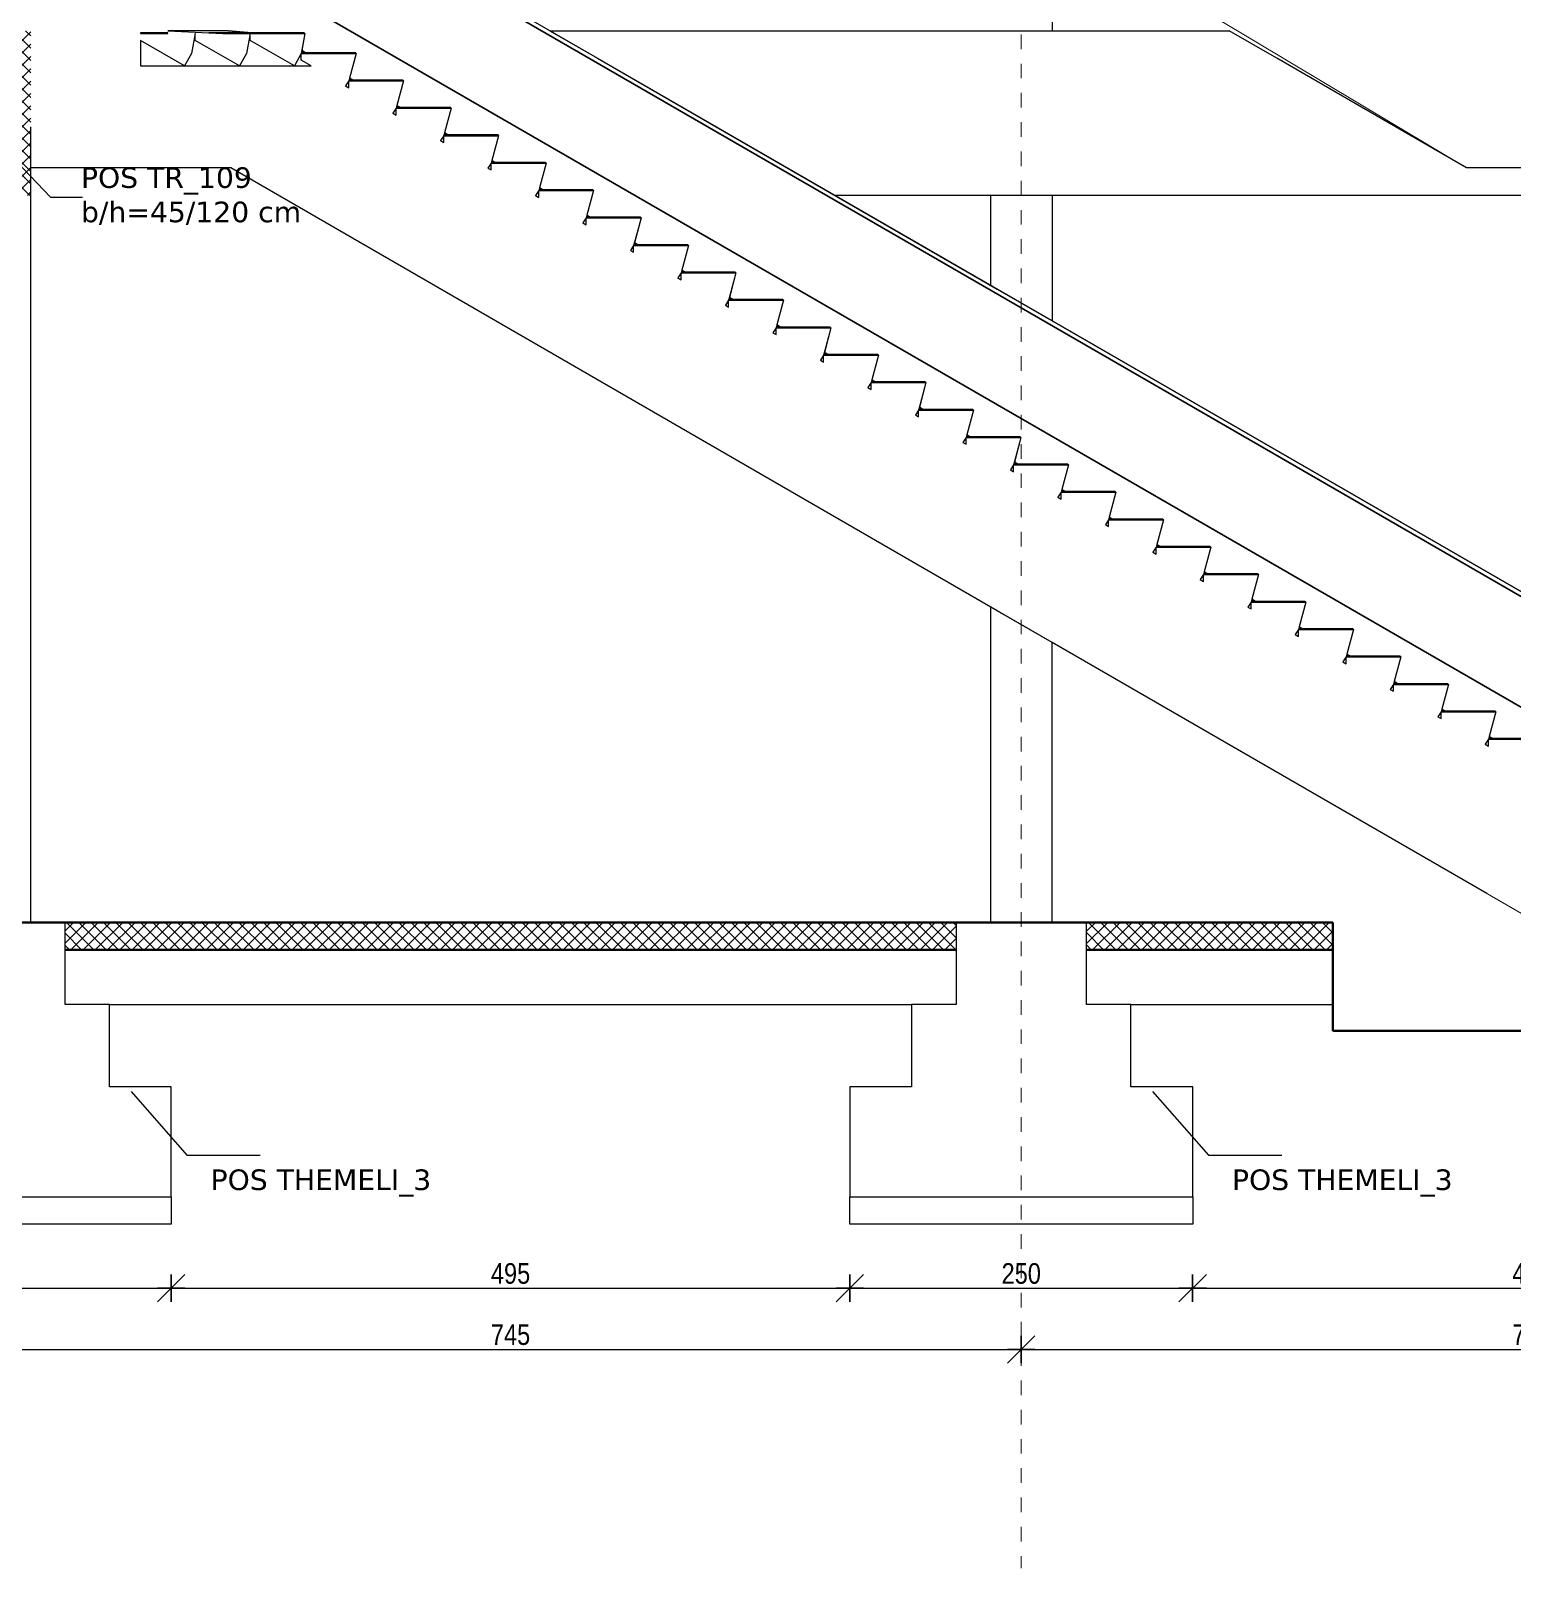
# Model space of a CAD drawing. Header units: centimetres. Extents: x 85226 to 578505, y -13061 to 170378.
# Drawn here: x 450343 to 451424, y 128143 to 129264 of the extents above; entities that cross this region are included whole.
import ezdxf

# ---------------------------------------------------------------- set-up
doc = ezdxf.new("R2010")
doc.units = ezdxf.units.CM
doc.linetypes.add('Dashed', pattern=[10.666667, 5.333333, -5.333333])
for name, color, linetype, lineweight in [('Akset_Pen_No__13', 13, 'Continuous', 18), ('muri', 7, 'Continuous', 40), ('New_Dimensionet_Pen_No__15', 15, 'Continuous', 18)]:
    doc.layers.add(name, color=color, linetype=linetype, lineweight=lineweight)
doc.layers.add('New_Dimensionet_Pen_No__24', color=7, linetype='Continuous', lineweight=18, true_color=0x7f1f00)
doc.styles.add('Dimensionet CM', font='swissc.ttf', dxfattribs={"height": 15})
doc.styles.add('Mini shkronjat', font='simplex.shx', dxfattribs={"height": 6})
doc.dimstyles.new('Dimensionet CM', dxfattribs={"dimtxt": 10, "dimasz": 6, "dimexe": 6, "dimexo": 6, "dimgap": 10, "dimtad": 0, "dimtih": 1, "dimtoh": 1, "dimtxsty": 'Dimensionet CM', "dimblk": 'ARCHTICK', "dimcen": 1, "dimdle": 6, "dimadec": 0, "dimazin": 0, "dimtfac": 1, "dimtmove": 0, "dimatfit": 3, "dimldrblk": 'ARCHTICK', "dimfxl": 1, "dimarcsym": 0})
pattern_1 = [(135, (305789.556, 198486.813), (-4.49012806, -4.49012806), []), (225, (305789.556, 198486.813), (4.49012806, -4.49012806), [])]

# ---------------------------------------------------------------- blocks, each defined once
blk = doc.blocks.new('D')
for p, q in [((5, 5), (-5, -5)), ((-5, 0), (5, 0)), ((0, 5), (0, -5))]:
    blk.add_line(p, q)
blk = doc.blocks.new('*D4887')
at = {"lineweight": -2, "transparency": 16777216}
blk.add_line((450322.5, 128302.6), (451063.5, 128302.6), dxfattribs=at)
at = {"layer": 'DEFPOINTS', "color": 0, "transparency": 16777216}
for p in [(451065.5, 128302.6), (450320.5, 128143.1), (451065.5, 128143.1)]:
    blk.add_point(p, dxfattribs=at)
at = {"lineweight": -2, "transparency": 16777216, "xscale": 2, "yscale": 2, "zscale": 2, "rotation": 180}
blk.add_blockref('D', (450320.5, 128302.6), dxfattribs=at)
at = {"lineweight": -2, "transparency": 16777216, "xscale": 2, "yscale": 2, "zscale": 2}
blk.add_blockref('D', (451065.5, 128302.6), dxfattribs=at)
at = {"transparency": 16777216, "insert": (450693, 128313.3), "char_height": 15, "attachment_point": 5, "style": 'Dimensionet CM'}
blk.add_mtext('745', dxfattribs=at)
blk = doc.blocks.new('*D4888')
at = {"lineweight": -2, "transparency": 16777216}
blk.add_line((451067.5, 128302.6), (451808.5, 128302.6), dxfattribs=at)
at = {"layer": 'DEFPOINTS', "color": 0, "transparency": 16777216}
for p in [(451810.5, 128302.6), (451065.5, 128143.1), (451810.5, 128143.1)]:
    blk.add_point(p, dxfattribs=at)
at = {"lineweight": -2, "transparency": 16777216, "xscale": 2, "yscale": 2, "zscale": 2, "rotation": 180}
blk.add_blockref('D', (451065.5, 128302.6), dxfattribs=at)
at = {"lineweight": -2, "transparency": 16777216, "xscale": 2, "yscale": 2, "zscale": 2}
blk.add_blockref('D', (451810.5, 128302.6), dxfattribs=at)
at = {"transparency": 16777216, "insert": (451438, 128313.3), "char_height": 15, "attachment_point": 5, "style": 'Dimensionet CM'}
blk.add_mtext('745', dxfattribs=at)
blk = doc.blocks.new('*D4796')
at = {"lineweight": -2, "transparency": 16777216}
blk.add_line((450197.5, 128347.2), (450443.5, 128347.2), dxfattribs=at)
at = {"layer": 'DEFPOINTS', "color": 0, "transparency": 16777216}
for p in [(450195.5, 128414), (450445.5, 128414), (450445.5, 128347.2)]:
    blk.add_point(p, dxfattribs=at)
at = {"lineweight": -2, "transparency": 16777216, "xscale": 2, "yscale": 2, "zscale": 2, "rotation": 180}
blk.add_blockref('D', (450195.5, 128347.2), dxfattribs=at)
at = {"lineweight": -2, "transparency": 16777216, "xscale": 2, "yscale": 2, "zscale": 2}
blk.add_blockref('D', (450445.5, 128347.2), dxfattribs=at)
at = {"transparency": 16777216, "insert": (450320.5, 128357.9), "char_height": 15, "attachment_point": 5, "style": 'Dimensionet CM'}
blk.add_mtext('250', dxfattribs=at)
blk = doc.blocks.new('*D4797')
at = {"lineweight": -2, "transparency": 16777216}
blk.add_line((450447.5, 128347.2), (450938.5, 128347.2), dxfattribs=at)
at = {"layer": 'DEFPOINTS', "color": 0, "transparency": 16777216}
for p in [(450445.5, 128414), (450940.5, 128414), (450940.5, 128347.2)]:
    blk.add_point(p, dxfattribs=at)
at = {"lineweight": -2, "transparency": 16777216, "xscale": 2, "yscale": 2, "zscale": 2, "rotation": 180}
blk.add_blockref('D', (450445.5, 128347.2), dxfattribs=at)
at = {"lineweight": -2, "transparency": 16777216, "xscale": 2, "yscale": 2, "zscale": 2}
blk.add_blockref('D', (450940.5, 128347.2), dxfattribs=at)
at = {"transparency": 16777216, "insert": (450693, 128357.9), "char_height": 15, "attachment_point": 5, "style": 'Dimensionet CM'}
blk.add_mtext('495', dxfattribs=at)
blk = doc.blocks.new('*D4798')
at = {"lineweight": -2, "transparency": 16777216}
blk.add_line((450942.5, 128347.2), (451188.5, 128347.2), dxfattribs=at)
at = {"layer": 'DEFPOINTS', "color": 0, "transparency": 16777216}
for p in [(450940.5, 128414), (451190.5, 128414), (451190.5, 128347.2)]:
    blk.add_point(p, dxfattribs=at)
at = {"lineweight": -2, "transparency": 16777216, "xscale": 2, "yscale": 2, "zscale": 2, "rotation": 180}
blk.add_blockref('D', (450940.5, 128347.2), dxfattribs=at)
at = {"lineweight": -2, "transparency": 16777216, "xscale": 2, "yscale": 2, "zscale": 2}
blk.add_blockref('D', (451190.5, 128347.2), dxfattribs=at)
at = {"transparency": 16777216, "insert": (451065.5, 128357.9), "char_height": 15, "attachment_point": 5, "style": 'Dimensionet CM'}
blk.add_mtext('250', dxfattribs=at)
blk = doc.blocks.new('*D4799')
at = {"lineweight": -2, "transparency": 16777216}
blk.add_line((451192.5, 128347.2), (451683.5, 128347.2), dxfattribs=at)
at = {"layer": 'DEFPOINTS', "color": 0, "transparency": 16777216}
for p in [(451190.5, 128414), (451685.5, 128418), (451685.5, 128347.2)]:
    blk.add_point(p, dxfattribs=at)
at = {"lineweight": -2, "transparency": 16777216, "xscale": 2, "yscale": 2, "zscale": 2, "rotation": 180}
blk.add_blockref('D', (451190.5, 128347.2), dxfattribs=at)
at = {"lineweight": -2, "transparency": 16777216, "xscale": 2, "yscale": 2, "zscale": 2}
blk.add_blockref('D', (451685.5, 128347.2), dxfattribs=at)
at = {"transparency": 16777216, "insert": (451438, 128357.9), "char_height": 15, "attachment_point": 5, "style": 'Dimensionet CM'}
blk.add_mtext('495', dxfattribs=at)

msp = doc.modelspace()

# ---------------------------------------------------------------- hatches: boundary and pattern name
h = msp.add_hatch()
h.set_pattern_fill('ANSI37', color=256, scale=2, angle=90, style=0)
h.set_pattern_definition([(135, (307016.6394, 201031.8755), (-4.49012806, -4.49012806), []), (225, (307016.6394, 201031.8755), (4.49012806, -4.49012806), [])])
h.paths.add_polyline_path([(450343.031, 129263.973), (449553.031, 129263.973), (449553.031, 129143.973), (449598.031, 129143.973), (449598.031, 129243.973), (450298.031, 129243.973), (450298.031, 129143.973), (450343.031, 129143.973)])
h = msp.add_hatch()
h.set_pattern_fill('ANSI37', color=256, scale=2, angle=90, style=0)
h.set_pattern_definition(pattern_1)
h.paths.add_polyline_path([(451018.031, 128613.973), (450368.031, 128613.973), (450368.031, 128593.973), (451018.031, 128593.973)])
h = msp.add_hatch()
h.set_pattern_fill('ANSI37', color=256, scale=2, angle=90, style=0)
h.set_pattern_definition(pattern_1)
h.paths.add_polyline_path([(451292.695, 128613.973), (451113.031, 128613.973), (451113.031, 128593.973), (451292.695, 128593.973)])

# ---------------------------------------------------------------- linework, layer by layer
for p, q in [((451597.983, 128758.069), (450592.061, 129338.838)), ((451596.483, 128755.471), (450590.561, 129336.24)), ((450590.561, 129336.24), (451596.483, 128755.471)), ((451088.031, 129338.527), (451088.031, 129263.973)), ((451561.483, 128694.849), (450555.561, 129275.619)), ((450555.561, 129275.619), (451561.483, 128694.849)), ((450423.531, 129262.473), (450423.031, 129261.973)), ((450423.031, 129261.973), (450423.531, 129262.473)), ((450423.531, 129262.473), (450423.031, 129262.473)), ((450423.031, 129262.473), (450423.031, 129261.973)), ((450423.031, 129261.973), (450443.031, 129261.973)), ((450443.031, 129262.473), (450423.531, 129262.473)), ((450443.031, 129263.973), (450473.031, 129262.473)), ((450487.061, 129263.973), (450443.031, 129263.973)), ((450443.031, 129261.973), (450443.031, 129262.473)), ((450463.031, 129261.973), (450460.311, 129247.473)), ((450463.031, 129256.973), (450463.031, 129261.973)), ((450473.031, 129262.473), (450483.031, 129261.973)), ((450502.531, 129262.473), (450473.031, 129262.473)), ((450473.031, 129262.473), (450502.531, 129262.473)), ((450483.031, 129261.973), (450503.031, 129261.973)), ((450504.206, 129262.473), (450487.061, 129263.973)), ((450487.061, 129263.973), (450504.206, 129262.473)), ((450503.031, 129261.973), (450500.311, 129247.473)), ((450503.031, 129261.973), (450502.531, 129262.473)), ((450502.531, 129262.473), (450503.031, 129261.973)), ((450503.531, 129262.473), (450503.031, 129261.973)), ((450503.031, 129261.973), (450503.531, 129262.473)), ((450503.031, 129261.973), (450543.031, 129261.973)), ((450503.031, 129256.973), (450503.031, 129261.973)), ((450542.531, 129262.473), (450503.531, 129262.473)), ((450503.531, 129262.473), (450504.206, 129262.473)), ((450504.206, 129262.473), (450542.531, 129262.473)), ((450543.031, 129261.973), (450540.702, 129249.557)), ((450543.031, 129261.973), (450542.531, 129262.473)), ((450542.531, 129262.473), (450543.031, 129261.973)), ((450721.732, 129263.973), (450756.373, 129243.973)), ((450721.732, 129263.973), (451217.161, 129263.973)), ((451251.802, 129243.973), (451217.161, 129263.973)), ((450423.031, 129256.973), (450423.031, 129238.341)), ((450455.304, 129238.341), (450423.031, 129256.973)), ((450495.304, 129238.341), (450463.031, 129256.973)), ((450535.304, 129238.341), (450503.031, 129256.973)), ((450540.701, 129249.557), (450540.311, 129247.473)), ((450543.445, 129247.973), (450540.701, 129249.557)), ((450540.702, 129249.557), (450543.445, 129247.973)), ((450423.031, 129238.341), (450455.304, 129238.341)), ((450460.311, 129247.473), (450455.304, 129238.341)), ((450455.304, 129238.341), (450495.304, 129238.341)), ((450500.311, 129247.473), (450495.304, 129238.341)), ((450495.304, 129238.341), (450535.304, 129238.341)), ((450540.311, 129247.473), (450535.304, 129238.341)), ((450535.304, 129238.341), (450547.468, 129238.341)), ((450540.811, 129247.973), (450540.311, 129247.473)), ((450540.311, 129247.473), (450540.811, 129247.973)), ((450540.311, 129247.473), (450580.311, 129247.473)), ((450540.311, 129242.473), (450540.311, 129247.473)), ((450547.468, 129238.341), (450540.311, 129242.473)), ((450579.811, 129247.973), (450540.811, 129247.973)), ((450540.811, 129247.973), (450543.445, 129247.973)), ((450543.445, 129247.973), (450579.811, 129247.973)), ((450580.311, 129247.473), (450575.487, 129229.473)), ((450580.311, 129247.473), (450579.811, 129247.973)), ((450579.811, 129247.973), (450580.311, 129247.473)), ((450756.373, 129243.973), (450842.975, 129193.973)), ((451338.405, 129193.973), (451251.802, 129243.973)), ((450574.952, 129227.473), (450572.583, 129223.841)), ((450575.487, 129229.473), (450574.952, 129227.473)), ((450575.452, 129227.973), (450574.952, 129227.473)), ((450574.952, 129227.473), (450575.452, 129227.973)), ((450574.952, 129227.473), (450614.952, 129227.473)), ((450574.952, 129222.473), (450574.952, 129227.473)), ((450614.452, 129227.973), (450575.452, 129227.973)), ((450575.452, 129227.973), (450578.086, 129227.973)), ((450578.086, 129227.973), (450575.487, 129229.473)), ((450575.487, 129229.473), (450578.086, 129227.973)), ((450578.086, 129227.973), (450614.452, 129227.973)), ((450614.952, 129227.473), (450610.128, 129209.473)), ((450614.952, 129227.473), (450614.452, 129227.973)), ((450614.452, 129227.973), (450614.952, 129227.473)), ((450572.583, 129223.841), (450574.952, 129222.473)), ((450609.593, 129207.473), (450607.224, 129203.841)), ((450610.128, 129209.473), (450609.593, 129207.473)), ((450610.093, 129207.973), (450609.593, 129207.473)), ((450609.593, 129207.473), (450610.093, 129207.973)), ((450609.593, 129207.473), (450649.593, 129207.473)), ((450609.593, 129202.473), (450609.593, 129207.473)), ((450649.093, 129207.973), (450610.093, 129207.973)), ((450610.093, 129207.973), (450612.727, 129207.973)), ((450612.727, 129207.973), (450610.128, 129209.473)), ((450610.128, 129209.473), (450612.727, 129207.973)), ((450612.727, 129207.973), (450649.093, 129207.973)), ((450649.593, 129207.473), (450644.769, 129189.473)), ((450649.593, 129207.473), (450649.093, 129207.973)), ((450649.093, 129207.973), (450649.593, 129207.473)), ((450343.031, 128613.973), (450343.031, 129193.973)), ((450607.224, 129203.841), (450609.593, 129202.473)), ((450842.975, 129193.973), (451048.031, 129075.584)), ((451390.367, 129163.973), (451338.405, 129193.973)), ((450644.234, 129187.473), (450641.865, 129183.841)), ((450641.865, 129183.841), (450644.234, 129182.473)), ((450644.769, 129189.473), (450644.234, 129187.473)), ((450644.734, 129187.973), (450644.234, 129187.473)), ((450644.234, 129187.473), (450644.734, 129187.973)), ((450644.234, 129187.473), (450684.234, 129187.473)), ((450644.234, 129182.473), (450644.234, 129187.473)), ((450683.734, 129187.973), (450644.734, 129187.973)), ((450644.734, 129187.973), (450647.368, 129187.973)), ((450647.368, 129187.973), (450644.769, 129189.473)), ((450644.769, 129189.473), (450647.368, 129187.973)), ((450647.368, 129187.973), (450683.734, 129187.973)), ((450684.234, 129187.473), (450679.41, 129169.473)), ((450684.234, 129187.473), (450683.734, 129187.973)), ((450683.734, 129187.973), (450684.234, 129187.473)), ((450328.186, 129173.378), (450357.403, 129142.604)), ((450488.937, 129163.973), (450343.031, 129163.973)), ((451048.031, 128841.18), (450488.937, 129163.973)), ((450678.875, 129167.473), (450676.506, 129163.841)), ((450676.506, 129163.841), (450678.875, 129162.473)), ((450679.41, 129169.473), (450678.875, 129167.473)), ((450679.375, 129167.973), (450678.875, 129167.473)), ((450678.875, 129167.473), (450679.375, 129167.973)), ((450678.875, 129167.473), (450718.875, 129167.473)), ((450678.875, 129162.473), (450678.875, 129167.473)), ((450718.375, 129167.973), (450679.375, 129167.973)), ((450679.375, 129167.973), (450682.009, 129167.973)), ((450682.009, 129167.973), (450679.41, 129169.473)), ((450679.41, 129169.473), (450682.009, 129167.973)), ((450682.009, 129167.973), (450718.375, 129167.973)), ((450718.875, 129167.473), (450714.052, 129149.473)), ((450718.875, 129167.473), (450718.375, 129167.973)), ((450718.375, 129167.973), (450718.875, 129167.473)), ((451678.035, 129163.973), (451390.367, 129163.973)), ((450714.052, 129149.473), (450713.516, 129147.473)), ((450716.65, 129147.973), (450714.052, 129149.473)), ((450714.052, 129149.473), (450716.65, 129147.973)), ((450357.403, 129142.604), (450380.698, 129142.604)), ((450713.516, 129147.473), (450711.147, 129143.841)), ((450711.147, 129143.841), (450713.516, 129142.473)), ((450714.016, 129147.973), (450713.516, 129147.473)), ((450713.516, 129147.473), (450714.016, 129147.973)), ((450713.516, 129147.473), (450753.516, 129147.473)), ((450713.516, 129142.473), (450713.516, 129147.473)), ((450753.016, 129147.973), (450714.016, 129147.973)), ((450714.016, 129147.973), (450716.65, 129147.973)), ((450716.65, 129147.973), (450753.016, 129147.973)), ((450753.516, 129147.473), (450748.693, 129129.473)), ((450753.516, 129147.473), (450753.016, 129147.973)), ((450753.016, 129147.973), (450753.516, 129147.473)), ((451788.031, 129143.973), (450929.578, 129143.973)), ((451043.031, 129143.973), (451043.031, 129078.471)), ((451088.031, 129143.973), (451088.031, 129052.49)), ((450748.157, 129127.473), (450745.788, 129123.841)), ((450748.693, 129129.473), (450748.157, 129127.473)), ((450748.657, 129127.973), (450748.157, 129127.473)), ((450748.157, 129127.473), (450748.657, 129127.973)), ((450748.157, 129127.473), (450788.157, 129127.473)), ((450748.157, 129122.473), (450748.157, 129127.473)), ((450787.657, 129127.973), (450748.657, 129127.973)), ((450748.657, 129127.973), (450751.291, 129127.973)), ((450751.291, 129127.973), (450748.693, 129129.473)), ((450748.693, 129129.473), (450751.291, 129127.973)), ((450751.291, 129127.973), (450787.657, 129127.973)), ((450788.157, 129127.473), (450783.334, 129109.473)), ((450788.157, 129127.473), (450787.657, 129127.973)), ((450787.657, 129127.973), (450788.157, 129127.473)), ((450745.788, 129123.841), (450748.157, 129122.473)), ((450782.798, 129107.473), (450780.429, 129103.841)), ((450780.429, 129103.841), (450782.798, 129102.473)), ((450783.334, 129109.473), (450782.798, 129107.473)), ((450783.298, 129107.973), (450782.798, 129107.473)), ((450782.798, 129107.473), (450783.298, 129107.973)), ((450782.798, 129107.473), (450822.798, 129107.473)), ((450782.798, 129102.473), (450782.798, 129107.473)), ((450822.298, 129107.973), (450783.298, 129107.973)), ((450783.298, 129107.973), (450785.932, 129107.973)), ((450785.932, 129107.973), (450783.334, 129109.473)), ((450783.334, 129109.473), (450785.932, 129107.973)), ((450785.932, 129107.973), (450822.298, 129107.973)), ((450822.798, 129107.473), (450817.975, 129089.473)), ((450822.798, 129107.473), (450822.298, 129107.973)), ((450822.298, 129107.973), (450822.798, 129107.473)), ((450817.439, 129087.473), (450815.07, 129083.841)), ((450815.07, 129083.841), (450817.439, 129082.473)), ((450817.975, 129089.473), (450817.439, 129087.473)), ((450817.939, 129087.973), (450817.439, 129087.473)), ((450817.439, 129087.473), (450817.939, 129087.973)), ((450817.439, 129087.473), (450857.439, 129087.473)), ((450817.439, 129082.473), (450817.439, 129087.473)), ((450856.939, 129087.973), (450817.939, 129087.973)), ((450817.939, 129087.973), (450820.573, 129087.973)), ((450820.573, 129087.973), (450817.975, 129089.473)), ((450817.975, 129089.473), (450820.573, 129087.973)), ((450820.573, 129087.973), (450856.939, 129087.973)), ((450857.439, 129087.473), (450852.616, 129069.473)), ((450857.439, 129087.473), (450856.939, 129087.973)), ((450856.939, 129087.973), (450857.439, 129087.473)), ((451048.031, 129075.584), (451088.031, 129052.49)), ((450852.08, 129067.473), (450849.711, 129063.841)), ((450849.711, 129063.841), (450852.08, 129062.473)), ((450852.616, 129069.473), (450852.08, 129067.473)), ((450852.58, 129067.973), (450852.08, 129067.473)), ((450852.08, 129067.473), (450852.58, 129067.973)), ((450852.08, 129067.473), (450892.08, 129067.473)), ((450852.08, 129062.473), (450852.08, 129067.473)), ((450891.58, 129067.973), (450852.58, 129067.973)), ((450852.58, 129067.973), (450855.214, 129067.973)), ((450855.214, 129067.973), (450852.616, 129069.473)), ((450852.616, 129069.473), (450855.214, 129067.973)), ((450855.214, 129067.973), (450891.58, 129067.973)), ((450892.08, 129067.473), (450887.257, 129049.473)), ((450892.08, 129067.473), (450891.58, 129067.973)), ((450891.58, 129067.973), (450892.08, 129067.473)), ((450886.721, 129047.473), (450884.352, 129043.841)), ((450887.257, 129049.473), (450886.721, 129047.473)), ((450887.221, 129047.973), (450886.721, 129047.473)), ((450886.721, 129047.473), (450887.221, 129047.973)), ((450886.721, 129047.473), (450926.721, 129047.473)), ((450886.721, 129042.473), (450886.721, 129047.473)), ((450926.221, 129047.973), (450887.221, 129047.973)), ((450887.221, 129047.973), (450889.855, 129047.973)), ((450889.855, 129047.973), (450887.257, 129049.473)), ((450887.257, 129049.473), (450889.855, 129047.973)), ((450889.855, 129047.973), (450926.221, 129047.973)), ((450926.721, 129047.473), (450921.898, 129029.473)), ((450926.721, 129047.473), (450926.221, 129047.973)), ((450926.221, 129047.973), (450926.721, 129047.473)), ((451088.031, 129052.49), (451597.983, 128758.069)), ((450884.352, 129043.841), (450886.721, 129042.473)), ((450921.362, 129027.473), (450918.993, 129023.841)), ((450921.898, 129029.473), (450921.362, 129027.473)), ((450921.862, 129027.973), (450921.362, 129027.473)), ((450921.362, 129027.473), (450921.862, 129027.973)), ((450921.362, 129027.473), (450961.362, 129027.473)), ((450921.362, 129022.473), (450921.362, 129027.473)), ((450960.862, 129027.973), (450921.862, 129027.973)), ((450921.862, 129027.973), (450924.496, 129027.973)), ((450924.496, 129027.973), (450921.898, 129029.473)), ((450921.898, 129029.473), (450924.496, 129027.973)), ((450924.496, 129027.973), (450960.862, 129027.973)), ((450961.362, 129027.473), (450956.539, 129009.473)), ((450961.362, 129027.473), (450960.862, 129027.973)), ((450960.862, 129027.973), (450961.362, 129027.473)), ((450918.993, 129023.841), (450921.362, 129022.473)), ((450956.003, 129007.473), (450953.634, 129003.841)), ((450953.634, 129003.841), (450956.003, 129002.473)), ((450956.539, 129009.473), (450956.003, 129007.473)), ((450956.503, 129007.973), (450956.003, 129007.473)), ((450956.003, 129007.473), (450956.503, 129007.973)), ((450956.003, 129007.473), (450996.003, 129007.473)), ((450956.003, 129002.473), (450956.003, 129007.473)), ((450995.503, 129007.973), (450956.503, 129007.973)), ((450956.503, 129007.973), (450959.137, 129007.973)), ((450959.137, 129007.973), (450956.539, 129009.473)), ((450956.539, 129009.473), (450959.137, 129007.973)), ((450959.137, 129007.973), (450995.503, 129007.973)), ((450996.003, 129007.473), (450991.18, 128989.473)), ((450996.003, 129007.473), (450995.503, 129007.973)), ((450995.503, 129007.973), (450996.003, 129007.473)), ((450990.644, 128987.473), (450988.275, 128983.841)), ((450988.275, 128983.841), (450990.644, 128982.473)), ((450991.18, 128989.473), (450990.644, 128987.473)), ((450991.144, 128987.973), (450990.644, 128987.473)), ((450990.644, 128987.473), (450991.144, 128987.973)), ((450990.644, 128987.473), (451030.644, 128987.473)), ((450990.644, 128982.473), (450990.644, 128987.473)), ((451030.144, 128987.973), (450991.144, 128987.973)), ((450991.144, 128987.973), (450993.778, 128987.973)), ((450993.778, 128987.973), (450991.18, 128989.473)), ((450991.18, 128989.473), (450993.778, 128987.973)), ((450993.778, 128987.973), (451030.144, 128987.973)), ((451030.644, 128987.473), (451025.821, 128969.473)), ((451030.644, 128987.473), (451030.144, 128987.973)), ((451030.144, 128987.973), (451030.644, 128987.473)), ((451025.821, 128969.473), (451025.285, 128967.473)), ((451028.419, 128967.973), (451025.821, 128969.473)), ((451025.821, 128969.473), (451028.419, 128967.973)), ((451025.285, 128967.473), (451022.916, 128963.841)), ((451022.916, 128963.841), (451025.285, 128962.473)), ((451025.785, 128967.973), (451025.285, 128967.473)), ((451025.285, 128967.473), (451025.785, 128967.973)), ((451025.285, 128967.473), (451065.285, 128967.473)), ((451025.285, 128962.473), (451025.285, 128967.473)), ((451064.785, 128967.973), (451025.785, 128967.973)), ((451025.785, 128967.973), (451028.419, 128967.973)), ((451028.419, 128967.973), (451064.785, 128967.973)), ((451065.285, 128967.473), (451060.462, 128949.473)), ((451065.285, 128967.473), (451064.785, 128967.973)), ((451064.785, 128967.973), (451065.285, 128967.473)), ((451059.926, 128947.473), (451057.557, 128943.841)), ((451060.462, 128949.473), (451059.926, 128947.473)), ((451060.426, 128947.973), (451059.926, 128947.473)), ((451059.926, 128947.473), (451060.426, 128947.973)), ((451059.926, 128947.473), (451099.926, 128947.473)), ((451059.926, 128942.473), (451059.926, 128947.473)), ((451099.426, 128947.973), (451060.426, 128947.973)), ((451060.426, 128947.973), (451063.06, 128947.973)), ((451063.06, 128947.973), (451060.462, 128949.473)), ((451060.462, 128949.473), (451063.06, 128947.973)), ((451063.06, 128947.973), (451099.426, 128947.973)), ((451099.926, 128947.473), (451095.103, 128929.473)), ((451099.926, 128947.473), (451099.426, 128947.973)), ((451099.426, 128947.973), (451099.926, 128947.473)), ((451057.557, 128943.841), (451059.926, 128942.473)), ((451094.567, 128927.473), (451092.198, 128923.841)), ((451095.103, 128929.473), (451094.567, 128927.473)), ((451095.067, 128927.973), (451094.567, 128927.473)), ((451094.567, 128927.473), (451095.067, 128927.973)), ((451094.567, 128927.473), (451134.567, 128927.473)), ((451094.567, 128922.473), (451094.567, 128927.473)), ((451134.067, 128927.973), (451095.067, 128927.973)), ((451095.067, 128927.973), (451097.701, 128927.973)), ((451097.701, 128927.973), (451095.103, 128929.473)), ((451095.103, 128929.473), (451097.701, 128927.973)), ((451097.701, 128927.973), (451134.067, 128927.973)), ((451134.567, 128927.473), (451129.744, 128909.473)), ((451134.567, 128927.473), (451134.067, 128927.973)), ((451134.067, 128927.973), (451134.567, 128927.473)), ((451092.198, 128923.841), (451094.567, 128922.473)), ((451129.208, 128907.473), (451126.839, 128903.841)), ((451126.839, 128903.841), (451129.208, 128902.473)), ((451129.744, 128909.473), (451129.208, 128907.473)), ((451129.708, 128907.973), (451129.208, 128907.473)), ((451129.208, 128907.473), (451129.708, 128907.973)), ((451129.208, 128907.473), (451169.208, 128907.473)), ((451129.208, 128902.473), (451129.208, 128907.473)), ((451168.708, 128907.973), (451129.708, 128907.973)), ((451129.708, 128907.973), (451132.342, 128907.973)), ((451132.342, 128907.973), (451129.744, 128909.473)), ((451129.744, 128909.473), (451132.342, 128907.973)), ((451132.342, 128907.973), (451168.708, 128907.973)), ((451169.208, 128907.473), (451164.385, 128889.473)), ((451169.208, 128907.473), (451168.708, 128907.973)), ((451168.708, 128907.973), (451169.208, 128907.473)), ((451163.849, 128887.473), (451161.48, 128883.841)), ((451161.48, 128883.841), (451163.849, 128882.473)), ((451164.385, 128889.473), (451163.849, 128887.473)), ((451164.349, 128887.973), (451163.849, 128887.473)), ((451163.849, 128887.473), (451164.349, 128887.973)), ((451163.849, 128887.473), (451203.849, 128887.473)), ((451163.849, 128882.473), (451163.849, 128887.473)), ((451203.349, 128887.973), (451164.349, 128887.973)), ((451164.349, 128887.973), (451166.983, 128887.973)), ((451166.983, 128887.973), (451164.385, 128889.473)), ((451164.385, 128889.473), (451166.983, 128887.973)), ((451166.983, 128887.973), (451203.349, 128887.973)), ((451203.849, 128887.473), (451199.026, 128869.473)), ((451203.849, 128887.473), (451203.349, 128887.973)), ((451203.349, 128887.973), (451203.849, 128887.473)), ((451199.026, 128869.473), (451198.49, 128867.473)), ((451201.624, 128867.973), (451199.026, 128869.473)), ((451199.026, 128869.473), (451201.624, 128867.973)), ((451198.49, 128867.473), (451196.121, 128863.841)), ((451196.121, 128863.841), (451198.49, 128862.473)), ((451198.99, 128867.973), (451198.49, 128867.473)), ((451198.49, 128867.473), (451198.99, 128867.973)), ((451198.49, 128867.473), (451238.49, 128867.473)), ((451198.49, 128862.473), (451198.49, 128867.473)), ((451237.99, 128867.973), (451198.99, 128867.973)), ((451198.99, 128867.973), (451201.624, 128867.973)), ((451201.624, 128867.973), (451237.99, 128867.973)), ((451238.49, 128867.473), (451233.667, 128849.473)), ((451238.49, 128867.473), (451237.99, 128867.973)), ((451237.99, 128867.973), (451238.49, 128867.473)), ((451233.131, 128847.473), (451230.762, 128843.841)), ((451233.667, 128849.473), (451233.131, 128847.473)), ((451233.631, 128847.973), (451233.131, 128847.473)), ((451233.131, 128847.473), (451233.631, 128847.973)), ((451233.131, 128847.473), (451273.131, 128847.473)), ((451233.131, 128842.473), (451233.131, 128847.473)), ((451272.631, 128847.973), (451233.631, 128847.973)), ((451233.631, 128847.973), (451236.265, 128847.973)), ((451236.265, 128847.973), (451233.667, 128849.473)), ((451233.667, 128849.473), (451236.265, 128847.973)), ((451236.265, 128847.973), (451272.631, 128847.973)), ((451273.131, 128847.473), (451268.308, 128829.473)), ((451273.131, 128847.473), (451272.631, 128847.973)), ((451272.631, 128847.973), (451273.131, 128847.473)), ((451043.031, 128844.067), (451043.031, 128613.973)), ((451088.031, 128818.086), (451048.031, 128841.18)), ((451230.762, 128843.841), (451233.131, 128842.473)), ((451267.772, 128827.473), (451265.403, 128823.841)), ((451265.403, 128823.841), (451267.772, 128822.473)), ((451268.308, 128829.473), (451267.772, 128827.473)), ((451268.272, 128827.973), (451267.772, 128827.473)), ((451267.772, 128827.473), (451268.272, 128827.973)), ((451267.772, 128827.473), (451307.772, 128827.473)), ((451267.772, 128822.473), (451267.772, 128827.473)), ((451307.272, 128827.973), (451268.272, 128827.973)), ((451268.272, 128827.973), (451270.906, 128827.973)), ((451270.906, 128827.973), (451268.308, 128829.473)), ((451268.308, 128829.473), (451270.906, 128827.973)), ((451270.906, 128827.973), (451307.272, 128827.973)), ((451307.772, 128827.473), (451302.949, 128809.473)), ((451307.772, 128827.473), (451307.272, 128827.973)), ((451307.272, 128827.973), (451307.772, 128827.473)), ((451405.192, 128634.973), (451088.031, 128818.086)), ((451088.031, 128613.973), (451088.031, 128818.086)), ((451302.413, 128807.473), (451300.044, 128803.841)), ((451300.044, 128803.841), (451302.413, 128802.473)), ((451302.949, 128809.473), (451302.413, 128807.473)), ((451302.913, 128807.973), (451302.413, 128807.473)), ((451302.413, 128807.473), (451302.913, 128807.973)), ((451302.413, 128807.473), (451342.413, 128807.473)), ((451302.413, 128802.473), (451302.413, 128807.473)), ((451341.913, 128807.973), (451302.913, 128807.973)), ((451302.913, 128807.973), (451305.547, 128807.973)), ((451305.547, 128807.973), (451302.949, 128809.473)), ((451302.949, 128809.473), (451305.547, 128807.973)), ((451305.547, 128807.973), (451341.913, 128807.973)), ((451342.413, 128807.473), (451337.59, 128789.473)), ((451342.413, 128807.473), (451341.913, 128807.973)), ((451341.913, 128807.973), (451342.413, 128807.473)), ((451337.054, 128787.473), (451334.685, 128783.841)), ((451334.685, 128783.841), (451337.054, 128782.473)), ((451337.59, 128789.473), (451337.054, 128787.473)), ((451337.554, 128787.973), (451337.054, 128787.473)), ((451337.054, 128787.473), (451337.554, 128787.973)), ((451337.054, 128787.473), (451377.054, 128787.473)), ((451337.054, 128782.473), (451337.054, 128787.473)), ((451376.554, 128787.973), (451337.554, 128787.973)), ((451337.554, 128787.973), (451340.188, 128787.973)), ((451340.188, 128787.973), (451337.59, 128789.473)), ((451337.59, 128789.473), (451340.188, 128787.973)), ((451340.188, 128787.973), (451376.554, 128787.973)), ((451377.054, 128787.473), (451372.231, 128769.473)), ((451377.054, 128787.473), (451376.554, 128787.973)), ((451376.554, 128787.973), (451377.054, 128787.473)), ((451371.695, 128767.473), (451369.326, 128763.841)), ((451372.231, 128769.473), (451371.695, 128767.473)), ((451372.195, 128767.973), (451371.695, 128767.473)), ((451371.695, 128767.473), (451372.195, 128767.973)), ((451371.695, 128767.473), (451411.695, 128767.473)), ((451371.695, 128762.473), (451371.695, 128767.473)), ((451411.195, 128767.973), (451372.195, 128767.973)), ((451372.195, 128767.973), (451374.829, 128767.973)), ((451374.829, 128767.973), (451372.231, 128769.473)), ((451372.231, 128769.473), (451374.829, 128767.973)), ((451374.829, 128767.973), (451411.195, 128767.973)), ((451411.695, 128767.473), (451406.872, 128749.473)), ((451411.695, 128767.473), (451411.195, 128767.973)), ((451411.195, 128767.973), (451411.695, 128767.473)), ((451369.326, 128763.841), (451371.695, 128762.473)), ((451406.336, 128747.473), (451403.967, 128743.841)), ((451406.872, 128749.473), (451406.336, 128747.473)), ((451406.836, 128747.973), (451406.336, 128747.473)), ((451406.336, 128747.473), (451406.836, 128747.973)), ((451406.336, 128747.473), (451446.336, 128747.473)), ((451406.336, 128742.473), (451406.336, 128747.473)), ((451445.836, 128747.973), (451406.836, 128747.973)), ((451406.836, 128747.973), (451409.47, 128747.973)), ((451409.47, 128747.973), (451406.872, 128749.473)), ((451406.872, 128749.473), (451409.47, 128747.973)), ((451409.47, 128747.973), (451445.836, 128747.973)), ((451403.967, 128743.841), (451406.336, 128742.473)), ((450400.531, 128553.973), (450985.531, 128553.973)), ((451145.531, 128553.973), (451292.695, 128553.973)), ((450416.172, 128490.615), (450456.993, 128444.286)), ((451161.172, 128490.615), (451201.993, 128444.286)), ((450456.993, 128444.286), (450510.464, 128444.286)), ((451201.993, 128444.286), (451255.464, 128444.286))]:
    msp.add_line(p, q)
at = {"color": 252}
for points in [[(450320.531, 128413.973), (450445.531, 128413.973), (450445.531, 128493.973), (450400.531, 128493.973), (450400.531, 128553.973), (450368.031, 128553.973), (450368.031, 128613.973), (450273.031, 128613.973), (450273.031, 128553.973), (450240.531, 128553.973), (450240.531, 128493.973), (450195.531, 128493.973), (450195.531, 128413.973), (450320.531, 128413.973)], [(451065.531, 128413.973), (451190.531, 128413.973), (451190.531, 128493.973), (451145.531, 128493.973), (451145.531, 128553.973), (451113.031, 128553.973), (451113.031, 128613.973), (451018.031, 128613.973), (451018.031, 128553.973), (450985.531, 128553.973), (450985.531, 128493.973), (450940.531, 128493.973), (450940.531, 128413.973), (451065.531, 128413.973)]]:
    msp.add_lwpolyline(points, dxfattribs=at)
for points in [[(450195.531, 128413.973), (450445.531, 128413.973), (450445.531, 128393.973), (450195.531, 128393.973)], [(450940.531, 128413.973), (451190.531, 128413.973), (451190.531, 128393.973), (450940.531, 128393.973)]]:
    msp.add_lwpolyline(points, close=True)
at = {"layer": 'Akset_Pen_No__13', "color": 251, "linetype": 'Dashed', "ltscale": 2}
msp.add_line((451065.531, 130775.961), (451065.531, 128143.089), dxfattribs=at)
at = {"layer": 'muri'}
for p, q in [((440503.035, 128613.973), (451292.695, 128613.973)), ((451292.695, 128613.973), (451292.695, 128534.973)), ((450368.031, 128593.973), (451018.031, 128593.973)), ((451113.031, 128593.973), (451292.695, 128593.973)), ((451292.695, 128534.973), (451704.324, 128534.973))]:
    msp.add_line(p, q, dxfattribs=at)
at = {"layer": 'New_Dimensionet_Pen_No__15', "color": 15, "linetype": 'Continuous', "lineweight": 18}
for p, q in [((450592.061, 129338.838), (451597.983, 128758.069)), ((451596.483, 128755.471), (450590.561, 129336.24)), ((450555.561, 129275.619), (451561.483, 128694.849)), ((450423.531, 129262.473), (450423.031, 129261.973)), ((450473.031, 129262.473), (450502.531, 129262.473)), ((450487.061, 129263.973), (450504.206, 129262.473)), ((450503.031, 129261.973), (450502.531, 129262.473)), ((450503.531, 129262.473), (450503.031, 129261.973)), ((450503.531, 129262.473), (450542.531, 129262.473)), ((450543.031, 129261.973), (450542.531, 129262.473)), ((450540.701, 129249.557), (450543.445, 129247.973)), ((450540.811, 129247.973), (450540.311, 129247.473)), ((450540.811, 129247.973), (450579.811, 129247.973)), ((450580.311, 129247.473), (450579.811, 129247.973)), ((450575.452, 129227.973), (450574.952, 129227.473)), ((450575.452, 129227.973), (450614.452, 129227.973)), ((450575.487, 129229.473), (450578.086, 129227.973)), ((450614.952, 129227.473), (450614.452, 129227.973)), ((450610.093, 129207.973), (450609.593, 129207.473)), ((450610.093, 129207.973), (450649.093, 129207.973)), ((450610.128, 129209.473), (450612.727, 129207.973)), ((450649.593, 129207.473), (450649.093, 129207.973)), ((450644.734, 129187.973), (450644.234, 129187.473)), ((450644.734, 129187.973), (450683.734, 129187.973)), ((450644.769, 129189.473), (450647.368, 129187.973)), ((450684.234, 129187.473), (450683.734, 129187.973)), ((450679.375, 129167.973), (450678.875, 129167.473)), ((450679.375, 129167.973), (450718.375, 129167.973)), ((450679.41, 129169.473), (450682.009, 129167.973)), ((450718.875, 129167.473), (450718.375, 129167.973)), ((450714.052, 129149.473), (450716.65, 129147.973)), ((450714.016, 129147.973), (450713.516, 129147.473)), ((450714.016, 129147.973), (450753.016, 129147.973)), ((450753.516, 129147.473), (450753.016, 129147.973)), ((450748.657, 129127.973), (450748.157, 129127.473)), ((450748.657, 129127.973), (450787.657, 129127.973)), ((450748.693, 129129.473), (450751.291, 129127.973)), ((450788.157, 129127.473), (450787.657, 129127.973)), ((450783.298, 129107.973), (450782.798, 129107.473)), ((450783.298, 129107.973), (450822.298, 129107.973)), ((450783.334, 129109.473), (450785.932, 129107.973)), ((450822.798, 129107.473), (450822.298, 129107.973)), ((450817.939, 129087.973), (450817.439, 129087.473)), ((450817.939, 129087.973), (450856.939, 129087.973)), ((450817.975, 129089.473), (450820.573, 129087.973)), ((450857.439, 129087.473), (450856.939, 129087.973)), ((450852.58, 129067.973), (450852.08, 129067.473)), ((450852.58, 129067.973), (450891.58, 129067.973)), ((450852.616, 129069.473), (450855.214, 129067.973)), ((450892.08, 129067.473), (450891.58, 129067.973)), ((450887.221, 129047.973), (450886.721, 129047.473)), ((450887.221, 129047.973), (450926.221, 129047.973)), ((450887.257, 129049.473), (450889.855, 129047.973)), ((450926.721, 129047.473), (450926.221, 129047.973)), ((450921.862, 129027.973), (450921.362, 129027.473)), ((450921.862, 129027.973), (450960.862, 129027.973)), ((450921.898, 129029.473), (450924.496, 129027.973)), ((450961.362, 129027.473), (450960.862, 129027.973)), ((450956.503, 129007.973), (450956.003, 129007.473)), ((450956.503, 129007.973), (450995.503, 129007.973)), ((450956.539, 129009.473), (450959.137, 129007.973)), ((450996.003, 129007.473), (450995.503, 129007.973)), ((450991.144, 128987.973), (450990.644, 128987.473)), ((450991.144, 128987.973), (451030.144, 128987.973)), ((450991.18, 128989.473), (450993.778, 128987.973)), ((451030.644, 128987.473), (451030.144, 128987.973)), ((451025.821, 128969.473), (451028.419, 128967.973)), ((451025.785, 128967.973), (451025.285, 128967.473)), ((451025.785, 128967.973), (451064.785, 128967.973)), ((451065.285, 128967.473), (451064.785, 128967.973)), ((451060.426, 128947.973), (451059.926, 128947.473)), ((451060.426, 128947.973), (451099.426, 128947.973)), ((451060.462, 128949.473), (451063.06, 128947.973)), ((451099.926, 128947.473), (451099.426, 128947.973)), ((451095.067, 128927.973), (451094.567, 128927.473)), ((451095.067, 128927.973), (451134.067, 128927.973)), ((451095.103, 128929.473), (451097.701, 128927.973)), ((451134.567, 128927.473), (451134.067, 128927.973)), ((451129.708, 128907.973), (451129.208, 128907.473)), ((451129.708, 128907.973), (451168.708, 128907.973)), ((451129.744, 128909.473), (451132.342, 128907.973)), ((451169.208, 128907.473), (451168.708, 128907.973)), ((451164.349, 128887.973), (451163.849, 128887.473)), ((451164.349, 128887.973), (451203.349, 128887.973)), ((451164.385, 128889.473), (451166.983, 128887.973)), ((451203.849, 128887.473), (451203.349, 128887.973)), ((451199.026, 128869.473), (451201.624, 128867.973)), ((451198.99, 128867.973), (451198.49, 128867.473)), ((451198.99, 128867.973), (451237.99, 128867.973)), ((451238.49, 128867.473), (451237.99, 128867.973)), ((451233.631, 128847.973), (451233.131, 128847.473)), ((451233.631, 128847.973), (451272.631, 128847.973)), ((451233.667, 128849.473), (451236.265, 128847.973)), ((451273.131, 128847.473), (451272.631, 128847.973)), ((451268.272, 128827.973), (451267.772, 128827.473)), ((451268.272, 128827.973), (451307.272, 128827.973)), ((451268.308, 128829.473), (451270.906, 128827.973)), ((451307.772, 128827.473), (451307.272, 128827.973)), ((451302.913, 128807.973), (451302.413, 128807.473)), ((451302.913, 128807.973), (451341.913, 128807.973)), ((451302.949, 128809.473), (451305.547, 128807.973)), ((451342.413, 128807.473), (451341.913, 128807.973)), ((451337.554, 128787.973), (451337.054, 128787.473)), ((451337.554, 128787.973), (451376.554, 128787.973)), ((451337.59, 128789.473), (451340.188, 128787.973)), ((451377.054, 128787.473), (451376.554, 128787.973)), ((451372.195, 128767.973), (451371.695, 128767.473)), ((451372.195, 128767.973), (451411.195, 128767.973)), ((451372.231, 128769.473), (451374.829, 128767.973)), ((451411.695, 128767.473), (451411.195, 128767.973)), ((451406.836, 128747.973), (451406.336, 128747.473)), ((451406.836, 128747.973), (451445.836, 128747.973)), ((451406.872, 128749.473), (451409.47, 128747.973))]:
    msp.add_line(p, q, dxfattribs=at)
at = {"layer": 'New_Dimensionet_Pen_No__24', "color": 26, "linetype": 'Continuous', "lineweight": 18, "true_color": 0x7f1f00}
for p, q in [((450593.623, 129640.973), (451390.367, 129163.973)), ((450423.031, 129262.473), (450423.031, 129261.973)), ((450443.031, 129262.473), (450423.031, 129262.473)), ((450443.031, 129261.973), (450423.031, 129261.973)), ((450483.031, 129261.973), (450443.031, 129263.973)), ((450443.031, 129262.473), (450443.031, 129261.973)), ((450463.031, 129261.973), (450460.311, 129247.473)), ((450463.031, 129261.973), (450463.031, 129256.973)), ((450503.031, 129261.973), (450483.031, 129261.973)), ((450503.031, 129261.973), (450500.311, 129247.473)), ((450503.031, 129261.973), (450503.031, 129256.973)), ((450543.031, 129261.973), (450503.031, 129261.973)), ((450543.031, 129261.973), (450540.311, 129247.473)), ((450423.031, 129256.973), (450423.031, 129238.341)), ((450423.031, 129256.973), (450455.304, 129238.341)), ((450463.031, 129256.973), (450495.304, 129238.341)), ((450503.031, 129256.973), (450535.304, 129238.341)), ((450547.468, 129238.341), (450423.031, 129238.341)), ((450460.311, 129247.473), (450455.304, 129238.341)), ((450500.311, 129247.473), (450495.304, 129238.341)), ((450540.311, 129247.473), (450535.304, 129238.341)), ((450540.311, 129247.473), (450540.311, 129242.473)), ((450580.311, 129247.473), (450540.311, 129247.473)), ((450540.311, 129242.473), (450547.468, 129238.341)), ((450580.311, 129247.473), (450574.952, 129227.473)), ((450574.952, 129227.473), (450572.583, 129223.841)), ((450574.952, 129227.473), (450574.952, 129222.473)), ((450614.952, 129227.473), (450574.952, 129227.473)), ((450614.952, 129227.473), (450609.593, 129207.473)), ((450572.583, 129223.841), (450574.952, 129222.473)), ((450609.593, 129207.473), (450607.224, 129203.841)), ((450609.593, 129207.473), (450609.593, 129202.473)), ((450649.593, 129207.473), (450609.593, 129207.473)), ((450649.593, 129207.473), (450644.234, 129187.473)), ((450343.031, 129193.973), (450343.031, 129163.973)), ((450607.224, 129203.841), (450609.593, 129202.473)), ((450644.234, 129187.473), (450641.865, 129183.841)), ((450641.865, 129183.841), (450644.234, 129182.473)), ((450644.234, 129187.473), (450644.234, 129182.473)), ((450684.234, 129187.473), (450644.234, 129187.473)), ((450684.234, 129187.473), (450678.875, 129167.473)), ((450488.937, 129163.973), (450343.031, 129163.973)), ((450488.937, 129163.973), (451578.397, 128534.973)), ((450678.875, 129167.473), (450676.506, 129163.841)), ((450676.506, 129163.841), (450678.875, 129162.473)), ((450678.875, 129167.473), (450678.875, 129162.473)), ((450718.875, 129167.473), (450678.875, 129167.473)), ((450718.875, 129167.473), (450713.516, 129147.473)), ((451678.035, 129163.973), (451390.367, 129163.973)), ((450713.516, 129147.473), (450711.147, 129143.841)), ((450711.147, 129143.841), (450713.516, 129142.473)), ((450713.516, 129147.473), (450713.516, 129142.473)), ((450753.516, 129147.473), (450713.516, 129147.473)), ((450753.516, 129147.473), (450748.157, 129127.473)), ((450748.157, 129127.473), (450745.788, 129123.841)), ((450748.157, 129127.473), (450748.157, 129122.473)), ((450788.157, 129127.473), (450748.157, 129127.473)), ((450788.157, 129127.473), (450782.798, 129107.473)), ((450745.788, 129123.841), (450748.157, 129122.473)), ((450782.798, 129107.473), (450780.429, 129103.841)), ((450780.429, 129103.841), (450782.798, 129102.473)), ((450782.798, 129107.473), (450782.798, 129102.473)), ((450822.798, 129107.473), (450782.798, 129107.473)), ((450822.798, 129107.473), (450817.439, 129087.473)), ((450817.439, 129087.473), (450815.07, 129083.841)), ((450815.07, 129083.841), (450817.439, 129082.473)), ((450817.439, 129087.473), (450817.439, 129082.473)), ((450857.439, 129087.473), (450817.439, 129087.473)), ((450857.439, 129087.473), (450852.08, 129067.473)), ((450852.08, 129067.473), (450849.711, 129063.841)), ((450849.711, 129063.841), (450852.08, 129062.473)), ((450852.08, 129067.473), (450852.08, 129062.473)), ((450892.08, 129067.473), (450852.08, 129067.473)), ((450892.08, 129067.473), (450886.721, 129047.473)), ((450886.721, 129047.473), (450884.352, 129043.841)), ((450886.721, 129047.473), (450886.721, 129042.473)), ((450926.721, 129047.473), (450886.721, 129047.473)), ((450926.721, 129047.473), (450921.362, 129027.473)), ((450884.352, 129043.841), (450886.721, 129042.473)), ((450921.362, 129027.473), (450918.993, 129023.841)), ((450921.362, 129027.473), (450921.362, 129022.473)), ((450961.362, 129027.473), (450921.362, 129027.473)), ((450961.362, 129027.473), (450956.003, 129007.473)), ((450918.993, 129023.841), (450921.362, 129022.473)), ((450956.003, 129007.473), (450953.634, 129003.841)), ((450953.634, 129003.841), (450956.003, 129002.473)), ((450956.003, 129007.473), (450956.003, 129002.473)), ((450996.003, 129007.473), (450956.003, 129007.473)), ((450996.003, 129007.473), (450990.644, 128987.473)), ((450990.644, 128987.473), (450988.275, 128983.841)), ((450988.275, 128983.841), (450990.644, 128982.473)), ((450990.644, 128987.473), (450990.644, 128982.473)), ((451030.644, 128987.473), (450990.644, 128987.473)), ((451030.644, 128987.473), (451025.285, 128967.473)), ((451025.285, 128967.473), (451022.916, 128963.841)), ((451022.916, 128963.841), (451025.285, 128962.473)), ((451025.285, 128967.473), (451025.285, 128962.473)), ((451065.285, 128967.473), (451025.285, 128967.473)), ((451065.285, 128967.473), (451059.926, 128947.473)), ((451059.926, 128947.473), (451057.557, 128943.841)), ((451059.926, 128947.473), (451059.926, 128942.473)), ((451099.926, 128947.473), (451059.926, 128947.473)), ((451099.926, 128947.473), (451094.567, 128927.473)), ((451057.557, 128943.841), (451059.926, 128942.473)), ((451094.567, 128927.473), (451092.198, 128923.841)), ((451094.567, 128927.473), (451094.567, 128922.473)), ((451134.567, 128927.473), (451094.567, 128927.473)), ((451134.567, 128927.473), (451129.208, 128907.473)), ((451092.198, 128923.841), (451094.567, 128922.473)), ((451129.208, 128907.473), (451126.839, 128903.841)), ((451126.839, 128903.841), (451129.208, 128902.473)), ((451129.208, 128907.473), (451129.208, 128902.473)), ((451169.208, 128907.473), (451129.208, 128907.473)), ((451169.208, 128907.473), (451163.849, 128887.473)), ((451163.849, 128887.473), (451161.48, 128883.841)), ((451161.48, 128883.841), (451163.849, 128882.473)), ((451163.849, 128887.473), (451163.849, 128882.473)), ((451203.849, 128887.473), (451163.849, 128887.473)), ((451203.849, 128887.473), (451198.49, 128867.473)), ((451198.49, 128867.473), (451196.121, 128863.841)), ((451196.121, 128863.841), (451198.49, 128862.473)), ((451198.49, 128867.473), (451198.49, 128862.473)), ((451238.49, 128867.473), (451198.49, 128867.473)), ((451238.49, 128867.473), (451233.131, 128847.473)), ((451233.131, 128847.473), (451230.762, 128843.841)), ((451233.131, 128847.473), (451233.131, 128842.473)), ((451273.131, 128847.473), (451233.131, 128847.473)), ((451273.131, 128847.473), (451267.772, 128827.473)), ((451230.762, 128843.841), (451233.131, 128842.473)), ((451267.772, 128827.473), (451265.403, 128823.841)), ((451265.403, 128823.841), (451267.772, 128822.473)), ((451267.772, 128827.473), (451267.772, 128822.473)), ((451307.772, 128827.473), (451267.772, 128827.473)), ((451307.772, 128827.473), (451302.413, 128807.473)), ((451302.413, 128807.473), (451300.044, 128803.841)), ((451300.044, 128803.841), (451302.413, 128802.473)), ((451302.413, 128807.473), (451302.413, 128802.473)), ((451342.413, 128807.473), (451302.413, 128807.473)), ((451342.413, 128807.473), (451337.054, 128787.473)), ((451337.054, 128787.473), (451334.685, 128783.841)), ((451334.685, 128783.841), (451337.054, 128782.473)), ((451337.054, 128787.473), (451337.054, 128782.473)), ((451377.054, 128787.473), (451337.054, 128787.473)), ((451377.054, 128787.473), (451371.695, 128767.473)), ((451371.695, 128767.473), (451369.326, 128763.841)), ((451371.695, 128767.473), (451371.695, 128762.473)), ((451411.695, 128767.473), (451371.695, 128767.473)), ((451411.695, 128767.473), (451406.336, 128747.473)), ((451369.326, 128763.841), (451371.695, 128762.473)), ((451406.336, 128747.473), (451403.967, 128743.841)), ((451406.336, 128747.473), (451406.336, 128742.473)), ((451446.336, 128747.473), (451406.336, 128747.473)), ((451403.967, 128743.841), (451406.336, 128742.473))]:
    msp.add_line(p, q, dxfattribs=at)

# ---------------------------------------------------------------- texts
at = {"char_height": 15, "attachment_point": 1, "style": 'Mini shkronjat'}
for s, insert, width in [('{\\fVerdana|b0|i0|c0|p34;POS TR_109\\Pb/h=45/120 cm}', (450379.69, 129164.39), 180.47916), ('{\\fVerdana|b0|i0|c0|p34;POS THEMELI_3}', (450474.222, 128433.825), 176.92255), ('{\\fVerdana|b0|i0|c0|p34;POS THEMELI_3}', (451219.222, 128433.825), 176.92255)]:
    msp.add_mtext(s, dxfattribs=dict(at, insert=insert, width=width))

# ---------------------------------------------------------------- dimensions: what is measured, and where the dimension line sits
for base, p1, p2, picture, middle in [((450445.531, 128347.17), (450195.531, 128413.973), (450445.531, 128413.973), '*D4796', (450320.531, 128357.879)), ((450940.531, 128347.17), (450445.531, 128413.973), (450940.531, 128413.973), '*D4797', (450693.031, 128357.87)), ((451190.531, 128347.17), (450940.531, 128413.973), (451190.531, 128413.973), '*D4798', (451065.531, 128357.879)), ((451685.531, 128347.17), (451190.531, 128413.973), (451685.531, 128417.973), '*D4799', (451438.031, 128357.87)), ((451065.531, 128302.596), (450320.531, 128143.089), (451065.531, 128143.089), '*D4887', (450693.031, 128313.286)), ((451810.531, 128302.596), (451065.531, 128143.089), (451810.531, 128143.089), '*D4888', (451438.031, 128313.286))]:
    dim = msp.add_linear_dim(base=base, p1=p1, p2=p2, dimstyle='Dimensionet CM', override={"dimasz": 2, "dimgap": 3, "dimtad": 1, "dimtih": 0, "dimtoh": 0, "dimdec": 1, "dimblk": 'D', "dimse1": 1, "dimse2": 1, "dimclrd": 256, "dimclrt": 256, "dimtdec": 1, "dimtmove": 1, "dimldrblk": 'D', "dimfxl": 6})
    dim.commit()
    dim.dimension.update_dxf_attribs({"geometry": picture, "text_midpoint": middle})

doc.saveas('drawing.dxf')
